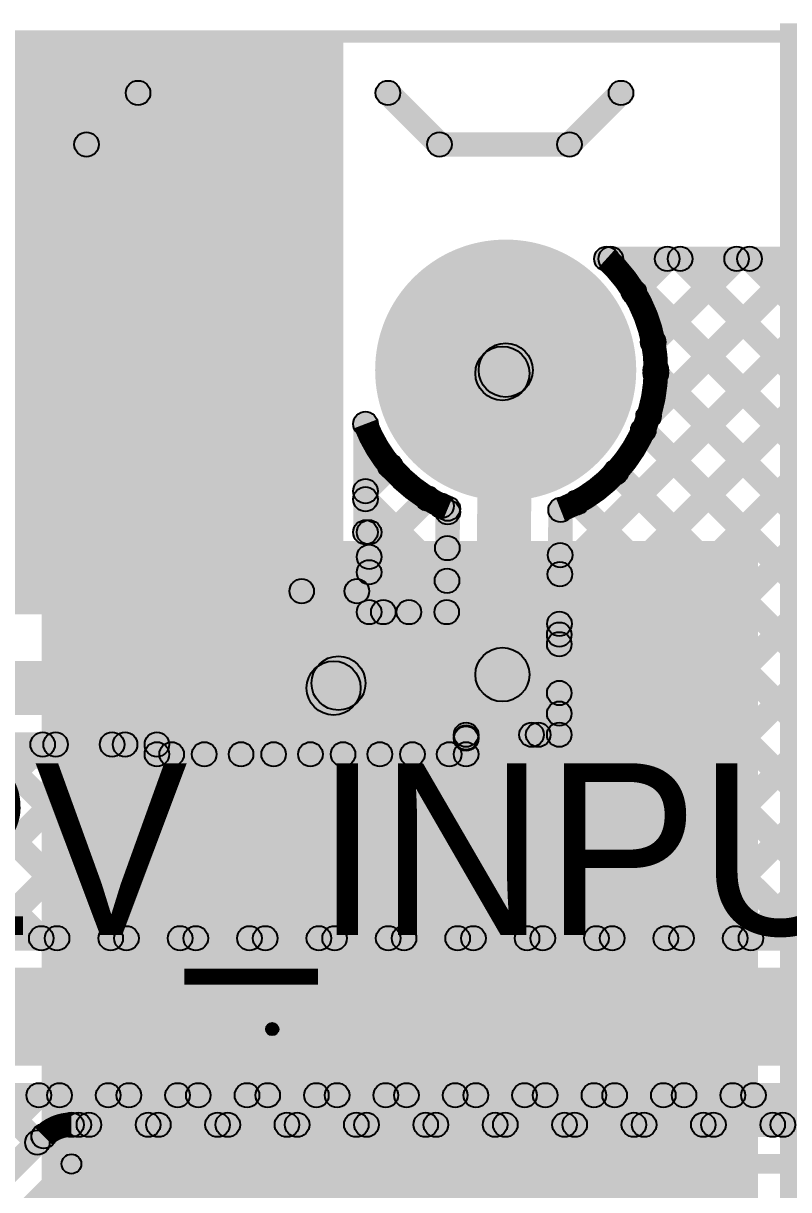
# Model space of a CAD drawing. Header units: millimetres. Extents: x -0.08 to 3.07, y -0.08 to 2.73.
# Drawn here: x 1.7045 to 2.0165, y 2.0845 to 2.56 of the extents above; entities that cross this region are included whole.
import ezdxf

# ---------------------------------------------------------------- set-up
doc = ezdxf.new("R2010")
doc.units = ezdxf.units.MM
doc.header["$MEASUREMENT"] = 0
for name, color, linetype in [('BottomLayer', 5, 'Continuous'), ('BottomPaste', 16, 'Continuous'), ('BottomSolder', 6, 'Continuous'), ('PadHoleLayer', 156, 'Continuous'), ('TopLayer', 1, 'Continuous'), ('TopOverlay', 2, 'Continuous'), ('TopPaste', 8, 'Continuous'), ('TopSolder', 216, 'Continuous')]:
    doc.layers.add(name, color=color, linetype=linetype)

# ---------------------------------------------------------------- blocks, each defined once
blk = doc.blocks.new('UWX1E101MCL1GB_29')
at = {"layer": 'TopLayer'}
for points in [[(-0.03937, 0.06496), (-0.03937, -0.06496), (-0.24803, -0.06496), (-0.24803, 0.06496)], [(0.24803, 0.06496), (0.24803, -0.06496), (0.03937, -0.06496), (0.03937, 0.06496)]]:
    blk.add_hatch(color=1, dxfattribs=at).paths.add_polyline_path(points)
at = {"layer": 'TopOverlay'}
for points in [[(-0.12577, 0.17177), (-0.12223, 0.16823), (-0.16523, 0.12523), (-0.16877, 0.12877)], [(0.168, 0.1725), (0.168, 0.1675), (-0.124, 0.1675), (-0.124, 0.1725)], [(0.1655, 0.17), (0.1705, 0.17), (0.1705, 0.081), (0.1655, 0.081)], [(-0.1695, 0.127), (-0.1645, 0.127), (-0.1645, 0.086), (-0.1695, 0.086)], [(-0.2105, 0.098), (-0.2055, 0.098), (-0.2055, 0.074), (-0.2105, 0.074)], [(-0.196, 0.0885), (-0.196, 0.0835), (-0.22, 0.0835), (-0.22, 0.0885)], [(0.1655, -0.081), (0.1705, -0.081), (0.1705, -0.17), (0.1655, -0.17)], [(-0.1695, -0.086), (-0.1645, -0.086), (-0.1645, -0.127), (-0.1695, -0.127)], [(-0.12223, -0.16823), (-0.12577, -0.17177), (-0.16877, -0.12877), (-0.16523, -0.12523)], [(0.168, -0.1675), (0.168, -0.1725), (-0.124, -0.1725), (-0.124, -0.1675)]]:
    blk.add_hatch(color=2, dxfattribs=at).paths.add_polyline_path(points)
h = blk.add_hatch(color=2, dxfattribs=at)
edge = h.paths.add_edge_path()
edge.add_arc((-0.124, 0.17), 0.0025, 0, 360)
h = blk.add_hatch(color=2, dxfattribs=at)
edge = h.paths.add_edge_path()
edge.add_arc((-0.124, 0.17), 0.0025, 0, 360)
h = blk.add_hatch(color=2, dxfattribs=at)
edge = h.paths.add_edge_path()
edge.add_arc((0.168, 0.17), 0.0025, 0, 360)
h = blk.add_hatch(color=2, dxfattribs=at)
edge = h.paths.add_edge_path()
edge.add_arc((0.168, 0.17), 0.0025, 0, 360)
h = blk.add_hatch(color=2, dxfattribs=at)
edge = h.paths.add_edge_path()
edge.add_arc((-0.167, 0.127), 0.0025, 0, 360)
h = blk.add_hatch(color=2, dxfattribs=at)
edge = h.paths.add_edge_path()
edge.add_arc((-0.167, 0.127), 0.0025, 0, 360)
h = blk.add_hatch(color=2, dxfattribs=at)
edge = h.paths.add_edge_path()
edge.add_arc((-0.208, 0.098), 0.0025, 0, 360)
h = blk.add_hatch(color=2, dxfattribs=at)
edge = h.paths.add_edge_path()
edge.add_arc((-0.22, 0.086), 0.0025, 0, 360)
h = blk.add_hatch(color=2, dxfattribs=at)
edge = h.paths.add_edge_path()
edge.add_arc((-0.196, 0.086), 0.0025, 0, 360)
h = blk.add_hatch(color=2, dxfattribs=at)
edge = h.paths.add_edge_path()
edge.add_arc((-0.167, 0.086), 0.0025, 0, 360)
h = blk.add_hatch(color=2, dxfattribs=at)
edge = h.paths.add_edge_path()
edge.add_arc((0.168, 0.081), 0.0025, 0, 360)
h = blk.add_hatch(color=2, dxfattribs=at)
edge = h.paths.add_edge_path()
edge.add_arc((-0.208, 0.074), 0.0025, 0, 360)
h = blk.add_hatch(color=2, dxfattribs=at)
edge = h.paths.add_edge_path()
edge.add_arc((0.168, -0.081), 0.0025, 0, 360)
h = blk.add_hatch(color=2, dxfattribs=at)
edge = h.paths.add_edge_path()
edge.add_arc((-0.167, -0.086), 0.0025, 0, 360)
h = blk.add_hatch(color=2, dxfattribs=at)
edge = h.paths.add_edge_path()
edge.add_arc((-0.167, -0.127), 0.0025, 0, 360)
h = blk.add_hatch(color=2, dxfattribs=at)
edge = h.paths.add_edge_path()
edge.add_arc((-0.167, -0.127), 0.0025, 0, 360)
h = blk.add_hatch(color=2, dxfattribs=at)
edge = h.paths.add_edge_path()
edge.add_arc((-0.124, -0.17), 0.0025, 0, 360)
h = blk.add_hatch(color=2, dxfattribs=at)
edge = h.paths.add_edge_path()
edge.add_arc((-0.124, -0.17), 0.0025, 0, 360)
h = blk.add_hatch(color=2, dxfattribs=at)
edge = h.paths.add_edge_path()
edge.add_arc((0.168, -0.17), 0.0025, 0, 360)
h = blk.add_hatch(color=2, dxfattribs=at)
edge = h.paths.add_edge_path()
edge.add_arc((0.168, -0.17), 0.0025, 0, 360)
at = {"layer": 'TopPaste'}
for points in [[(-0.03937, 0.06496), (-0.03937, -0.06496), (-0.24803, -0.06496), (-0.24803, 0.06496)], [(0.24803, 0.06496), (0.24803, -0.06496), (0.03937, -0.06496), (0.03937, 0.06496)]]:
    blk.add_hatch(color=8, dxfattribs=at).paths.add_polyline_path(points)
at = {"layer": 'TopSolder'}
for points in [[(-0.03537, 0.06896), (-0.03537, -0.06896), (-0.25203, -0.06896), (-0.25203, 0.06896)], [(0.25203, 0.06896), (0.25203, -0.06896), (0.03537, -0.06896), (0.03537, 0.06896)]]:
    blk.add_hatch(color=216, dxfattribs=at).paths.add_polyline_path(points)
at = {"layer": 'TopOverlay'}
for centre in [(-0.124, 0.17), (-0.124, 0.17), (0.168, 0.17), (0.168, 0.17), (-0.167, 0.127), (-0.167, 0.127), (-0.208, 0.098), (-0.22, 0.086), (-0.196, 0.086), (-0.167, 0.086), (0.168, 0.081), (-0.208, 0.074), (0.168, -0.081), (-0.167, -0.086), (-0.167, -0.127), (-0.167, -0.127), (-0.124, -0.17), (-0.124, -0.17), (0.168, -0.17), (0.168, -0.17)]:
    blk.add_circle(centre, 0.0025, dxfattribs=at)
blk = doc.blocks.new('WJ301V_5_0_3P_46')
at = {"layer": 'BottomLayer'}
h = blk.add_hatch(color=5, dxfattribs=at)
edge = h.paths.add_edge_path()
edge.add_arc((0, 0), 0.04921, 0, 360)
h = blk.add_hatch(color=5, dxfattribs=at)
edge = h.paths.add_edge_path()
edge.add_arc((0.19685, 0), 0.04921, 0, 360)
h = blk.add_hatch(color=5, dxfattribs=at)
edge = h.paths.add_edge_path()
edge.add_arc((0.3937, 0), 0.04921, 0, 360)
at = {"layer": 'BottomSolder'}
h = blk.add_hatch(color=6, dxfattribs=at)
edge = h.paths.add_edge_path()
edge.add_arc((0, 0), 0.05321, 0, 360)
h = blk.add_hatch(color=6, dxfattribs=at)
edge = h.paths.add_edge_path()
edge.add_arc((0.19685, 0), 0.05321, 0, 360)
h = blk.add_hatch(color=6, dxfattribs=at)
edge = h.paths.add_edge_path()
edge.add_arc((0.3937, 0), 0.05321, 0, 360)
at = {"layer": 'PadHoleLayer'}
h = blk.add_hatch(color=156, dxfattribs=at)
edge = h.paths.add_edge_path()
edge.add_arc((0, 0), 0.02559, 0, 360)
h = blk.add_hatch(color=156, dxfattribs=at)
edge = h.paths.add_edge_path()
edge.add_arc((0.19685, 0), 0.02559, 0, 360)
h = blk.add_hatch(color=156, dxfattribs=at)
edge = h.paths.add_edge_path()
edge.add_arc((0.3937, 0), 0.02559, 0, 360)
at = {"layer": 'TopLayer'}
h = blk.add_hatch(color=1, dxfattribs=at)
edge = h.paths.add_edge_path()
edge.add_arc((0, 0), 0.04921, 0, 360)
h = blk.add_hatch(color=1, dxfattribs=at)
edge = h.paths.add_edge_path()
edge.add_arc((0.19685, 0), 0.04921, 0, 360)
h = blk.add_hatch(color=1, dxfattribs=at)
edge = h.paths.add_edge_path()
edge.add_arc((0.3937, 0), 0.04921, 0, 360)
at = {"layer": 'TopOverlay'}
h = blk.add_hatch(color=2, dxfattribs=at)
edge = h.paths.add_edge_path()
edge.add_arc((-0.122, 0.16), 0.0025, 0, 360)
h = blk.add_hatch(color=2, dxfattribs=at)
edge = h.paths.add_edge_path()
edge.add_arc((-0.122, 0.16), 0.0025, 0, 360)
for points in [[(0.49213, 0.1625), (0.49213, 0.1575), (-0.122, 0.1575), (-0.122, 0.1625)], [(-0.1245, 0.16), (-0.1195, 0.16), (-0.1195, -0.136), (-0.1245, -0.136)], [(0.48963, 0.16), (0.49463, 0.16), (0.49463, -0.136), (0.48963, -0.136)], [(-0.02954, -0.08846), (-0.02246, -0.09554), (-0.04346, -0.11654), (-0.05054, -0.10946)], [(0.027, -0.087), (0.027, -0.097), (-0.026, -0.097), (-0.026, -0.087)], [(0.05154, -0.10946), (0.04446, -0.11654), (0.02346, -0.09554), (0.03054, -0.08846)], [(0.16731, -0.08846), (0.17439, -0.09554), (0.15339, -0.11654), (0.14631, -0.10946)], [(0.22385, -0.087), (0.22385, -0.097), (0.17085, -0.097), (0.17085, -0.087)], [(0.24839, -0.10946), (0.24131, -0.11654), (0.22031, -0.09554), (0.22739, -0.08846)], [(0.36417, -0.08846), (0.37124, -0.09554), (0.35024, -0.11654), (0.34317, -0.10946)], [(0.4207, -0.087), (0.4207, -0.097), (0.3677, -0.097), (0.3677, -0.087)], [(0.44524, -0.10946), (0.43817, -0.11654), (0.41717, -0.09554), (0.42424, -0.08846)], [(0.49213, -0.1335), (0.49213, -0.1385), (-0.122, -0.1385), (-0.122, -0.1335)]]:
    blk.add_hatch(color=2, dxfattribs=at).paths.add_polyline_path(points)
h = blk.add_hatch(color=2, dxfattribs=at)
edge = h.paths.add_edge_path()
edge.add_arc((0.49213, 0.16), 0.0025, 0, 360)
h = blk.add_hatch(color=2, dxfattribs=at)
edge = h.paths.add_edge_path()
edge.add_arc((0.49213, 0.16), 0.0025, 0, 360)
h = blk.add_hatch(color=2, dxfattribs=at)
edge = h.paths.add_edge_path()
edge.add_arc((-0.026, -0.092), 0.005, 0, 360)
h = blk.add_hatch(color=2, dxfattribs=at)
edge = h.paths.add_edge_path()
edge.add_arc((-0.026, -0.092), 0.005, 0, 360)
h = blk.add_hatch(color=2, dxfattribs=at)
edge = h.paths.add_edge_path()
edge.add_arc((0.027, -0.092), 0.005, 0, 360)
h = blk.add_hatch(color=2, dxfattribs=at)
edge = h.paths.add_edge_path()
edge.add_arc((0.027, -0.092), 0.005, 0, 360)
h = blk.add_hatch(color=2, dxfattribs=at)
edge = h.paths.add_edge_path()
edge.add_arc((0.17085, -0.092), 0.005, 0, 360)
h = blk.add_hatch(color=2, dxfattribs=at)
edge = h.paths.add_edge_path()
edge.add_arc((0.17085, -0.092), 0.005, 0, 360)
h = blk.add_hatch(color=2, dxfattribs=at)
edge = h.paths.add_edge_path()
edge.add_arc((0.22385, -0.092), 0.005, 0, 360)
h = blk.add_hatch(color=2, dxfattribs=at)
edge = h.paths.add_edge_path()
edge.add_arc((0.22385, -0.092), 0.005, 0, 360)
h = blk.add_hatch(color=2, dxfattribs=at)
edge = h.paths.add_edge_path()
edge.add_arc((0.3677, -0.092), 0.005, 0, 360)
h = blk.add_hatch(color=2, dxfattribs=at)
edge = h.paths.add_edge_path()
edge.add_arc((0.3677, -0.092), 0.005, 0, 360)
h = blk.add_hatch(color=2, dxfattribs=at)
edge = h.paths.add_edge_path()
edge.add_arc((0.4207, -0.092), 0.005, 0, 360)
h = blk.add_hatch(color=2, dxfattribs=at)
edge = h.paths.add_edge_path()
edge.add_arc((0.4207, -0.092), 0.005, 0, 360)
h = blk.add_hatch(color=2, dxfattribs=at)
edge = h.paths.add_edge_path()
edge.add_arc((-0.047, -0.113), 0.005, 0, 360)
h = blk.add_hatch(color=2, dxfattribs=at)
edge = h.paths.add_edge_path()
edge.add_arc((0.048, -0.113), 0.005, 0, 360)
h = blk.add_hatch(color=2, dxfattribs=at)
edge = h.paths.add_edge_path()
edge.add_arc((0.14985, -0.113), 0.005, 0, 360)
h = blk.add_hatch(color=2, dxfattribs=at)
edge = h.paths.add_edge_path()
edge.add_arc((0.24485, -0.113), 0.005, 0, 360)
h = blk.add_hatch(color=2, dxfattribs=at)
edge = h.paths.add_edge_path()
edge.add_arc((0.3467, -0.113), 0.005, 0, 360)
h = blk.add_hatch(color=2, dxfattribs=at)
edge = h.paths.add_edge_path()
edge.add_arc((0.4417, -0.113), 0.005, 0, 360)
h = blk.add_hatch(color=2, dxfattribs=at)
edge = h.paths.add_edge_path()
edge.add_arc((-0.122, -0.136), 0.0025, 0, 360)
h = blk.add_hatch(color=2, dxfattribs=at)
edge = h.paths.add_edge_path()
edge.add_arc((-0.122, -0.136), 0.0025, 0, 360)
h = blk.add_hatch(color=2, dxfattribs=at)
edge = h.paths.add_edge_path()
edge.add_arc((0.49213, -0.136), 0.0025, 0, 360)
h = blk.add_hatch(color=2, dxfattribs=at)
edge = h.paths.add_edge_path()
edge.add_arc((0.49213, -0.136), 0.0025, 0, 360)
at = {"layer": 'TopSolder'}
h = blk.add_hatch(color=216, dxfattribs=at)
edge = h.paths.add_edge_path()
edge.add_arc((0, 0), 0.05321, 0, 360)
h = blk.add_hatch(color=216, dxfattribs=at)
edge = h.paths.add_edge_path()
edge.add_arc((0.19685, 0), 0.05321, 0, 360)
h = blk.add_hatch(color=216, dxfattribs=at)
edge = h.paths.add_edge_path()
edge.add_arc((0.3937, 0), 0.05321, 0, 360)
at = {"layer": 'TopOverlay'}
for centre, radius in [((-0.122, 0.16), 0.0025), ((-0.122, 0.16), 0.0025), ((0.49213, 0.16), 0.0025), ((0.49213, 0.16), 0.0025), ((-0.026, -0.092), 0.005), ((-0.026, -0.092), 0.005), ((0.027, -0.092), 0.005), ((0.027, -0.092), 0.005), ((0.17085, -0.092), 0.005), ((0.17085, -0.092), 0.005), ((0.22385, -0.092), 0.005), ((0.22385, -0.092), 0.005), ((0.3677, -0.092), 0.005), ((0.3677, -0.092), 0.005), ((0.4207, -0.092), 0.005), ((0.4207, -0.092), 0.005), ((-0.047, -0.113), 0.005), ((0.048, -0.113), 0.005), ((0.14985, -0.113), 0.005), ((0.24485, -0.113), 0.005), ((0.3467, -0.113), 0.005), ((0.4417, -0.113), 0.005), ((-0.122, -0.136), 0.0025), ((-0.122, -0.136), 0.0025), ((0.49213, -0.136), 0.0025), ((0.49213, -0.136), 0.0025)]:
    blk.add_circle(centre, radius, dxfattribs=at)
blk = doc.blocks.new('R__0402_B_91')
at = {"layer": 'BottomLayer'}
for points in [[(-0.0095, 0.0125), (-0.0095, -0.0125), (-0.0275, -0.0125), (-0.0275, 0.0125)], [(0.0275, 0.0125), (0.0275, -0.0125), (0.0095, -0.0125), (0.0095, 0.0125)]]:
    blk.add_hatch(color=5, dxfattribs=at).paths.add_polyline_path(points)
at = {"layer": 'BottomPaste'}
for points in [[(-0.0095, 0.0125), (-0.0095, -0.0125), (-0.0275, -0.0125), (-0.0275, 0.0125)], [(0.0275, 0.0125), (0.0275, -0.0125), (0.0095, -0.0125), (0.0095, 0.0125)]]:
    blk.add_hatch(color=16, dxfattribs=at).paths.add_polyline_path(points)
at = {"layer": 'BottomSolder'}
for points in [[(-0.0055, 0.0165), (-0.0055, -0.0165), (-0.0315, -0.0165), (-0.0315, 0.0165)], [(0.0315, 0.0165), (0.0315, -0.0165), (0.0055, -0.0165), (0.0055, 0.0165)]]:
    blk.add_hatch(color=6, dxfattribs=at).paths.add_polyline_path(points)
blk = doc.blocks.new('R__0402_B_92')
at = {"layer": 'BottomLayer'}
for points in [[(-0.0095, 0.0125), (-0.0095, -0.0125), (-0.0275, -0.0125), (-0.0275, 0.0125)], [(0.0275, 0.0125), (0.0275, -0.0125), (0.0095, -0.0125), (0.0095, 0.0125)]]:
    blk.add_hatch(color=5, dxfattribs=at).paths.add_polyline_path(points)
at = {"layer": 'BottomPaste'}
for points in [[(-0.0095, 0.0125), (-0.0095, -0.0125), (-0.0275, -0.0125), (-0.0275, 0.0125)], [(0.0275, 0.0125), (0.0275, -0.0125), (0.0095, -0.0125), (0.0095, 0.0125)]]:
    blk.add_hatch(color=16, dxfattribs=at).paths.add_polyline_path(points)
at = {"layer": 'BottomSolder'}
for points in [[(-0.0055, 0.0165), (-0.0055, -0.0165), (-0.0315, -0.0165), (-0.0315, 0.0165)], [(0.0315, 0.0165), (0.0315, -0.0165), (0.0055, -0.0165), (0.0055, 0.0165)]]:
    blk.add_hatch(color=6, dxfattribs=at).paths.add_polyline_path(points)

msp = doc.modelspace()

# ---------------------------------------------------------------- hatches: boundary and pattern name
at = {"layer": 'BottomLayer'}
for points in [[(1.417, 2.319), (1.832, 2.319), (1.832, 2.553), (1.417, 2.553)], [(1.94223, 2.459), (1.94223, 2.469), (2.05692, 2.469), (2.05692, 2.459)], [(1.9268, 2.33187), (1.91973, 2.33895), (2.04832, 2.46754), (2.05539, 2.46046)], [(1.94044, 2.46046), (1.94751, 2.46754), (2.06954, 2.34551), (2.06246, 2.33844)], [(1.95698, 2.44691), (1.94991, 2.45398), (1.96346, 2.46754), (1.97054, 2.46046)], [(1.96295, 2.39631), (1.95588, 2.40338), (2.02003, 2.46754), (2.0271, 2.46046)], [(1.96483, 2.42647), (1.95776, 2.43354), (1.99175, 2.46754), (1.99882, 2.46046)], [(1.96873, 2.46046), (1.9758, 2.46754), (2.04526, 2.39807), (2.03819, 2.391)], [(1.99701, 2.46046), (2.00408, 2.46754), (2.04092, 2.4307), (2.03385, 2.42363)], [(1.9076, 2.40952), (1.89205, 2.42507), (1.89337, 2.4264), (1.90893, 2.41084)], [(1.92654, 2.30333), (1.91946, 2.3104), (2.03329, 2.42422), (2.04036, 2.41715)], [(1.95881, 2.41381), (1.96588, 2.42088), (2.06954, 2.31723), (2.06246, 2.31016)], [(1.91082, 2.29438), (1.88883, 2.29462), (1.89015, 2.41874), (1.91215, 2.4185)], [(1.849, 2.3525), (1.839, 2.3525), (1.839, 2.39669), (1.849, 2.39669)], [(1.92654, 2.27504), (1.91946, 2.28211), (2.03739, 2.40004), (2.04446, 2.39297)], [(1.95372, 2.39062), (1.96079, 2.39769), (2.06954, 2.28895), (2.06246, 2.28187)], [(1.84754, 2.36575), (1.84046, 2.37282), (1.8506, 2.38296), (1.85767, 2.37588)], [(1.86324, 2.18346), (1.85617, 2.19054), (2.04797, 2.38234), (2.05504, 2.37527)], [(1.94254, 2.37351), (1.94961, 2.38058), (2.06954, 2.26066), (2.06246, 2.25359)], [(1.84046, 2.36245), (1.84754, 2.36952), (1.88077, 2.33629), (1.8737, 2.32922)], [(1.84904, 2.33896), (1.84196, 2.34604), (1.86579, 2.36986), (1.87286, 2.36279)], [(1.89153, 2.18346), (1.88445, 2.19054), (2.06246, 2.36855), (2.06954, 2.36147)], [(1.9266, 2.36117), (1.93367, 2.36824), (2.06954, 2.23238), (2.06246, 2.22531)], [(1.87146, 2.35974), (1.87853, 2.36681), (1.88107, 2.36428), (1.874, 2.35721)], [(1.8821, 2.31995), (1.8721, 2.32005), (1.87255, 2.3622), (1.88255, 2.36209)], [(1.928, 2.31074), (1.918, 2.31084), (1.91854, 2.3617), (1.92854, 2.3616)], [(1.8505, 2.32), (1.8405, 2.32), (1.8405, 2.3525), (1.8505, 2.3525)], [(1.85482, 2.31646), (1.84775, 2.32354), (1.87384, 2.34963), (1.88091, 2.34255)], [(1.91981, 2.33968), (1.92688, 2.34675), (2.06954, 2.20409), (2.06246, 2.19702)], [(1.84196, 2.33267), (1.84904, 2.33974), (1.86524, 2.32354), (1.85817, 2.31646)], [(1.91981, 2.18346), (1.91274, 2.19054), (2.06246, 2.34026), (2.06954, 2.33319)], [(1.818, 2.3235), (1.818, 2.3335), (1.8405, 2.3335), (1.8405, 2.3235)], [(1.8455, 2.315), (1.8455, 2.325), (1.8771, 2.325), (1.8771, 2.315)], [(1.91951, 2.31169), (1.92658, 2.31876), (2.05481, 2.19054), (2.04774, 2.18346)], [(1.94809, 2.18346), (1.94102, 2.19054), (2.06246, 2.31198), (2.06954, 2.30491)], [(1.58833, 2.30346), (1.5954, 2.31054), (1.7154, 2.19054), (1.70833, 2.18346)], [(1.61661, 2.30346), (1.62368, 2.31054), (1.74368, 2.19054), (1.73661, 2.18346)], [(1.771, 2.274), (1.873, 2.274), (1.873, 2.308), (1.771, 2.308)], [(1.928, 2.27), (1.918, 2.27), (1.918, 2.31079), (1.928, 2.31079)], [(1.692, 2.278), (1.692, 2.3), (1.831, 2.3), (1.831, 2.278)], [(1.83878, 2.28122), (1.82322, 2.29678), (1.82522, 2.29878), (1.84078, 2.28322)], [(1.889, 2.282), (1.911, 2.282), (1.911, 2.3), (1.889, 2.3)], [(1.91946, 2.28345), (1.92654, 2.29052), (2.02652, 2.19054), (2.01945, 2.18346)], [(1.97638, 2.18346), (1.96931, 2.19054), (2.06246, 2.28369), (2.06954, 2.27662)], [(1.83496, 2.18346), (1.82789, 2.19054), (1.91089, 2.27354), (1.91796, 2.26646)], [(1.885, 2.265), (1.885, 2.275), (1.923, 2.275), (1.923, 2.265)], [(1.90817, 2.26646), (1.91524, 2.27354), (1.99824, 2.19054), (1.99117, 2.18346)], [(1.63658, 2.18308), (1.62951, 2.19015), (1.7089, 2.26954), (1.71597, 2.26246)], [(1.66525, 2.18346), (1.65818, 2.19054), (1.73718, 2.26954), (1.74425, 2.26246)], [(1.68663, 2.26172), (1.69371, 2.26879), (1.77197, 2.19054), (1.76489, 2.18346)], [(1.69816, 2.261), (1.69816, 2.271), (1.759, 2.271), (1.759, 2.261)], [(1.71418, 2.26246), (1.72125, 2.26954), (1.80025, 2.19054), (1.79318, 2.18346)], [(1.74246, 2.26246), (1.74953, 2.26954), (1.82853, 2.19054), (1.82146, 2.18346)], [(1.88167, 2.25846), (1.8746, 2.26554), (1.88146, 2.2724), (1.88854, 2.26533)], [(1.89, 2.262), (1.88, 2.262), (1.88, 2.27), (1.89, 2.27)], [(1.88146, 2.26488), (1.88854, 2.27196), (1.96996, 2.19054), (1.96288, 2.18346)], [(1.69354, 2.18346), (1.68646, 2.19054), (1.76146, 2.26554), (1.76854, 2.25846)], [(1.72182, 2.18346), (1.71475, 2.19054), (1.78975, 2.26554), (1.79682, 2.25846)], [(1.7501, 2.18346), (1.74303, 2.19054), (1.81803, 2.26554), (1.8251, 2.25846)], [(1.764, 2.262), (1.754, 2.262), (1.754, 2.266), (1.764, 2.266)], [(1.759, 2.257), (1.759, 2.267), (1.885, 2.267), (1.885, 2.257)], [(1.77839, 2.18346), (1.77132, 2.19054), (1.84632, 2.26554), (1.85339, 2.25846)], [(1.77475, 2.25846), (1.78182, 2.26554), (1.85682, 2.19054), (1.84975, 2.18346)], [(1.80667, 2.18346), (1.7996, 2.19054), (1.8746, 2.26554), (1.88167, 2.25846)], [(1.80303, 2.25846), (1.8101, 2.26554), (1.8851, 2.19054), (1.87803, 2.18346)], [(1.83132, 2.25846), (1.83839, 2.26554), (1.91339, 2.19054), (1.90632, 2.18346)], [(1.8596, 2.25846), (1.86667, 2.26554), (1.94167, 2.19054), (1.9346, 2.18346)], [(2.00466, 2.18346), (1.99759, 2.19054), (2.06246, 2.25541), (2.06954, 2.24834)], [(2.00466, 2.18346), (1.99759, 2.19054), (2.06246, 2.25541), (2.06954, 2.24834)], [(1.638, 2.182), (1.638, 2.192), (2.06131, 2.192), (2.06131, 2.182)], [(1.638, 2.135), (1.638, 2.175), (2.07457, 2.175), (2.07457, 2.135)], [(1.63954, 2.04461), (1.63246, 2.05168), (1.70732, 2.12654), (1.71439, 2.11946)], [(1.65125, 2.118), (1.65125, 2.128), (2.07457, 2.128), (2.07457, 2.118)], [(1.68747, 2.11946), (1.69454, 2.12654), (1.71381, 2.10727), (1.70673, 2.1002)], [(1.71576, 2.11946), (1.72283, 2.12654), (1.73483, 2.11454), (1.72776, 2.10746)], [(1.73067, 2.10746), (1.7236, 2.11454), (1.7356, 2.12654), (1.74267, 2.11946)], [(1.74404, 2.11946), (1.75111, 2.12654), (1.76311, 2.11454), (1.75604, 2.10746)], [(1.75896, 2.10746), (1.75189, 2.11454), (1.76389, 2.12654), (1.77096, 2.11946)], [(1.77233, 2.11946), (1.7794, 2.12654), (1.7914, 2.11454), (1.78433, 2.10746)], [(1.78724, 2.10746), (1.78017, 2.11454), (1.79217, 2.12654), (1.79924, 2.11946)], [(1.80061, 2.11946), (1.80768, 2.12654), (1.81968, 2.11454), (1.81261, 2.10746)], [(1.81553, 2.10746), (1.80845, 2.11454), (1.82045, 2.12654), (1.82753, 2.11946)], [(1.82889, 2.11946), (1.83597, 2.12654), (1.84797, 2.11454), (1.84089, 2.10746)], [(1.84381, 2.10746), (1.83674, 2.11454), (1.84874, 2.12654), (1.85581, 2.11946)], [(1.85718, 2.11946), (1.86425, 2.12654), (1.87625, 2.11454), (1.86918, 2.10746)], [(1.87209, 2.10746), (1.86502, 2.11454), (1.87702, 2.12654), (1.88409, 2.11946)], [(1.88546, 2.11946), (1.89253, 2.12654), (1.90453, 2.11454), (1.89746, 2.10746)], [(1.90038, 2.10746), (1.89331, 2.11454), (1.90531, 2.12654), (1.91238, 2.11946)], [(1.91375, 2.11946), (1.92082, 2.12654), (1.93282, 2.11454), (1.92575, 2.10746)], [(1.92866, 2.10746), (1.92159, 2.11454), (1.93359, 2.12654), (1.94066, 2.11946)], [(1.92866, 2.10746), (1.92159, 2.11454), (1.93359, 2.12654), (1.94066, 2.11946)], [(1.94203, 2.11946), (1.9491, 2.12654), (1.9611, 2.11454), (1.95403, 2.10746)], [(1.95695, 2.10746), (1.94988, 2.11454), (1.96188, 2.12654), (1.96895, 2.11946)], [(1.97032, 2.11946), (1.97739, 2.12654), (1.98939, 2.11454), (1.98232, 2.10746)], [(1.98523, 2.10746), (1.97816, 2.11454), (1.99016, 2.12654), (1.99723, 2.11946)], [(1.9986, 2.11946), (2.00567, 2.12654), (2.01767, 2.11454), (2.0106, 2.10746)], [(2.01352, 2.10746), (2.00644, 2.11454), (2.01844, 2.12654), (2.02552, 2.11946)], [(1.72416, 2.106), (1.72416, 2.116), (2.58521, 2.116), (2.58521, 2.106)], [(1.62984, 2.01624), (1.62277, 2.02331), (1.7093, 2.10984), (1.71637, 2.10276)], [(1.61699, 1.98217), (1.61133, 1.98783), (1.72133, 2.09783), (1.72699, 2.09217)], [(1.72416, 2.091), (1.72416, 2.099), (2.58521, 2.099), (2.58521, 2.091)]]:
    msp.add_hatch(color=5, dxfattribs=at).paths.add_polyline_path(points)
h = msp.add_hatch(color=5, dxfattribs=at)
edge = h.paths.add_edge_path()
edge.add_arc((1.94223, 2.464), 0.005, 0, 360)
h = msp.add_hatch(color=5, dxfattribs=at)
edge = h.paths.add_edge_path()
edge.add_arc((1.94223, 2.464), 0.005, 0, 360)
h = msp.add_hatch(color=5, dxfattribs=at)
edge = h.paths.add_edge_path()
edge.add_arc((1.94398, 2.464), 0.005, 0, 360)
h = msp.add_hatch(color=5, dxfattribs=at)
edge = h.paths.add_edge_path()
edge.add_arc((1.967, 2.464), 0.005, 0, 360)
h = msp.add_hatch(color=5, dxfattribs=at)
edge = h.paths.add_edge_path()
edge.add_arc((1.97226, 2.464), 0.005, 0, 360)
h = msp.add_hatch(color=5, dxfattribs=at)
edge = h.paths.add_edge_path()
edge.add_arc((1.99528, 2.464), 0.005, 0, 360)
h = msp.add_hatch(color=5, dxfattribs=at)
edge = h.paths.add_edge_path()
edge.add_arc((2.00055, 2.464), 0.005, 0, 360)
h = msp.add_hatch(color=5, dxfattribs=at)
edge = h.paths.add_edge_path()
edge.add_arc((1.95344, 2.45044), 0.005, 0, 360)
h = msp.add_hatch(color=5, dxfattribs=at)
edge = h.paths.add_edge_path()
edge.add_arc((1.96129, 2.43001), 0.005, 0, 360)
h = msp.add_hatch(color=5, dxfattribs=at)
edge = h.paths.add_edge_path()
edge.add_arc((1.89982, 2.4173), 0.011, 0, 360)
h = msp.add_hatch(color=5, dxfattribs=at)
edge = h.paths.add_edge_path()
edge.add_arc((1.90115, 2.41862), 0.011, 0, 360)
h = msp.add_hatch(color=5, dxfattribs=at)
edge = h.paths.add_edge_path()
edge.add_arc((1.90115, 2.41862), 0.011, 0, 360)
h = msp.add_hatch(color=5, dxfattribs=at)
edge = h.paths.add_edge_path()
edge.add_arc((1.96235, 2.41735), 0.005, 0, 360)
h = msp.add_hatch(color=5, dxfattribs=at)
edge = h.paths.add_edge_path()
edge.add_arc((1.96236, 2.41862), 0.005, 0, 360)
h = msp.add_hatch(color=5, dxfattribs=at)
edge = h.paths.add_edge_path()
edge.add_arc((1.96236, 2.41862), 0.005, 0, 360)
h = msp.add_hatch(color=5, dxfattribs=at)
edge = h.paths.add_edge_path()
edge.add_arc((1.844, 2.39669), 0.005, 0, 360)
h = msp.add_hatch(color=5, dxfattribs=at)
edge = h.paths.add_edge_path()
edge.add_arc((1.844, 2.39669), 0.005, 0, 360)
h = msp.add_hatch(color=5, dxfattribs=at)
edge = h.paths.add_edge_path()
edge.add_arc((1.95941, 2.39984), 0.005, 0, 360)
h = msp.add_hatch(color=5, dxfattribs=at)
edge = h.paths.add_edge_path()
edge.add_arc((1.95726, 2.39415), 0.005, 0, 360)
h = msp.add_hatch(color=5, dxfattribs=at)
edge = h.paths.add_edge_path()
edge.add_arc((1.85414, 2.37942), 0.005, 0, 360)
h = msp.add_hatch(color=5, dxfattribs=at)
edge = h.paths.add_edge_path()
edge.add_arc((1.94608, 2.37705), 0.005, 0, 360)
h = msp.add_hatch(color=5, dxfattribs=at)
edge = h.paths.add_edge_path()
edge.add_arc((1.844, 2.36928), 0.005, 0, 360)
h = msp.add_hatch(color=5, dxfattribs=at)
edge = h.paths.add_edge_path()
edge.add_arc((1.844, 2.36599), 0.005, 0, 360)
h = msp.add_hatch(color=5, dxfattribs=at)
edge = h.paths.add_edge_path()
edge.add_arc((1.86933, 2.36633), 0.005, 0, 360)
h = msp.add_hatch(color=5, dxfattribs=at)
edge = h.paths.add_edge_path()
edge.add_arc((1.875, 2.36328), 0.005, 0, 360)
h = msp.add_hatch(color=5, dxfattribs=at)
edge = h.paths.add_edge_path()
edge.add_arc((1.93014, 2.36471), 0.005, 0, 360)
h = msp.add_hatch(color=5, dxfattribs=at)
edge = h.paths.add_edge_path()
edge.add_arc((1.87753, 2.36074), 0.005, 0, 360)
h = msp.add_hatch(color=5, dxfattribs=at)
edge = h.paths.add_edge_path()
edge.add_arc((1.87755, 2.36214), 0.005, 0, 360)
h = msp.add_hatch(color=5, dxfattribs=at)
edge = h.paths.add_edge_path()
edge.add_arc((1.87755, 2.36214), 0.005, 0, 360)
h = msp.add_hatch(color=5, dxfattribs=at)
edge = h.paths.add_edge_path()
edge.add_arc((1.92354, 2.36165), 0.005, 0, 360)
h = msp.add_hatch(color=5, dxfattribs=at)
edge = h.paths.add_edge_path()
edge.add_arc((1.92354, 2.36165), 0.005, 0, 360)
h = msp.add_hatch(color=5, dxfattribs=at)
edge = h.paths.add_edge_path()
edge.add_arc((1.844, 2.3525), 0.005, 0, 360)
h = msp.add_hatch(color=5, dxfattribs=at)
edge = h.paths.add_edge_path()
edge.add_arc((1.8455, 2.3525), 0.005, 0, 360)
h = msp.add_hatch(color=5, dxfattribs=at)
edge = h.paths.add_edge_path()
edge.add_arc((1.87737, 2.34609), 0.005, 0, 360)
h = msp.add_hatch(color=5, dxfattribs=at)
edge = h.paths.add_edge_path()
edge.add_arc((1.8455, 2.3425), 0.005, 0, 360)
h = msp.add_hatch(color=5, dxfattribs=at)
edge = h.paths.add_edge_path()
edge.add_arc((1.92335, 2.34321), 0.005, 0, 360)
h = msp.add_hatch(color=5, dxfattribs=at)
edge = h.paths.add_edge_path()
edge.add_arc((1.8455, 2.3362), 0.005, 0, 360)
h = msp.add_hatch(color=5, dxfattribs=at)
edge = h.paths.add_edge_path()
edge.add_arc((1.92326, 2.33541), 0.005, 0, 360)
h = msp.add_hatch(color=5, dxfattribs=at)
edge = h.paths.add_edge_path()
edge.add_arc((1.87723, 2.33276), 0.005, 0, 360)
h = msp.add_hatch(color=5, dxfattribs=at)
edge = h.paths.add_edge_path()
edge.add_arc((1.818, 2.3285), 0.005, 0, 360)
h = msp.add_hatch(color=5, dxfattribs=at)
edge = h.paths.add_edge_path()
edge.add_arc((1.8405, 2.3285), 0.005, 0, 360)
h = msp.add_hatch(color=5, dxfattribs=at)
edge = h.paths.add_edge_path()
edge.add_arc((1.8455, 2.32), 0.005, 0, 360)
h = msp.add_hatch(color=5, dxfattribs=at)
edge = h.paths.add_edge_path()
edge.add_arc((1.8455, 2.32), 0.005, 0, 360)
h = msp.add_hatch(color=5, dxfattribs=at)
edge = h.paths.add_edge_path()
edge.add_arc((1.85128, 2.32), 0.005, 0, 360)
h = msp.add_hatch(color=5, dxfattribs=at)
edge = h.paths.add_edge_path()
edge.add_arc((1.8617, 2.32), 0.005, 0, 360)
h = msp.add_hatch(color=5, dxfattribs=at)
edge = h.paths.add_edge_path()
edge.add_arc((1.8771, 2.32), 0.005, 0, 360)
h = msp.add_hatch(color=5, dxfattribs=at)
edge = h.paths.add_edge_path()
edge.add_arc((1.8771, 2.32), 0.005, 0, 360)
h = msp.add_hatch(color=5, dxfattribs=at)
edge = h.paths.add_edge_path()
edge.add_arc((1.923, 2.31079), 0.005, 0, 360)
h = msp.add_hatch(color=5, dxfattribs=at)
edge = h.paths.add_edge_path()
edge.add_arc((1.923, 2.31079), 0.005, 0, 360)
h = msp.add_hatch(color=5, dxfattribs=at)
edge = h.paths.add_edge_path()
edge.add_arc((1.92305, 2.31523), 0.005, 0, 360)
h = msp.add_hatch(color=5, dxfattribs=at)
edge = h.paths.add_edge_path()
edge.add_arc((1.923, 2.30686), 0.005, 0, 360)
h = msp.add_hatch(color=5, dxfattribs=at)
edge = h.paths.add_edge_path()
edge.add_arc((1.833, 2.291), 0.011, 0, 360)
h = msp.add_hatch(color=5, dxfattribs=at)
edge = h.paths.add_edge_path()
edge.add_arc((1.89982, 2.2945), 0.011, 0, 360)
h = msp.add_hatch(color=5, dxfattribs=at)
edge = h.paths.add_edge_path()
edge.add_arc((1.831, 2.289), 0.011, 0, 360)
h = msp.add_hatch(color=5, dxfattribs=at)
edge = h.paths.add_edge_path()
edge.add_arc((1.831, 2.289), 0.011, 0, 360)
h = msp.add_hatch(color=5, dxfattribs=at)
edge = h.paths.add_edge_path()
edge.add_arc((1.923, 2.28699), 0.005, 0, 360)
h = msp.add_hatch(color=5, dxfattribs=at)
edge = h.paths.add_edge_path()
edge.add_arc((1.923, 2.27858), 0.005, 0, 360)
h = msp.add_hatch(color=5, dxfattribs=at)
edge = h.paths.add_edge_path()
edge.add_arc((1.885, 2.27), 0.005, 0, 360)
h = msp.add_hatch(color=5, dxfattribs=at)
edge = h.paths.add_edge_path()
edge.add_arc((1.885, 2.27), 0.005, 0, 360)
h = msp.add_hatch(color=5, dxfattribs=at)
edge = h.paths.add_edge_path()
edge.add_arc((1.885, 2.26886), 0.005, 0, 360)
h = msp.add_hatch(color=5, dxfattribs=at)
edge = h.paths.add_edge_path()
edge.add_arc((1.885, 2.26842), 0.005, 0, 360)
h = msp.add_hatch(color=5, dxfattribs=at)
edge = h.paths.add_edge_path()
edge.add_arc((1.9117, 2.27), 0.005, 0, 360)
h = msp.add_hatch(color=5, dxfattribs=at)
edge = h.paths.add_edge_path()
edge.add_arc((1.91442, 2.27), 0.005, 0, 360)
h = msp.add_hatch(color=5, dxfattribs=at)
edge = h.paths.add_edge_path()
edge.add_arc((1.923, 2.27), 0.005, 0, 360)
h = msp.add_hatch(color=5, dxfattribs=at)
edge = h.paths.add_edge_path()
edge.add_arc((1.923, 2.27), 0.005, 0, 360)
h = msp.add_hatch(color=5, dxfattribs=at)
edge = h.paths.add_edge_path()
edge.add_arc((1.71243, 2.266), 0.005, 0, 360)
h = msp.add_hatch(color=5, dxfattribs=at)
edge = h.paths.add_edge_path()
edge.add_arc((1.71771, 2.266), 0.005, 0, 360)
h = msp.add_hatch(color=5, dxfattribs=at)
edge = h.paths.add_edge_path()
edge.add_arc((1.74072, 2.266), 0.005, 0, 360)
h = msp.add_hatch(color=5, dxfattribs=at)
edge = h.paths.add_edge_path()
edge.add_arc((1.746, 2.266), 0.005, 0, 360)
h = msp.add_hatch(color=5, dxfattribs=at)
edge = h.paths.add_edge_path()
edge.add_arc((1.759, 2.266), 0.005, 0, 360)
h = msp.add_hatch(color=5, dxfattribs=at)
edge = h.paths.add_edge_path()
edge.add_arc((1.759, 2.266), 0.005, 0, 360)
h = msp.add_hatch(color=5, dxfattribs=at)
edge = h.paths.add_edge_path()
edge.add_arc((1.759, 2.262), 0.005, 0, 360)
h = msp.add_hatch(color=5, dxfattribs=at)
edge = h.paths.add_edge_path()
edge.add_arc((1.759, 2.262), 0.005, 0, 360)
h = msp.add_hatch(color=5, dxfattribs=at)
edge = h.paths.add_edge_path()
edge.add_arc((1.765, 2.262), 0.005, 0, 360)
h = msp.add_hatch(color=5, dxfattribs=at)
edge = h.paths.add_edge_path()
edge.add_arc((1.77828, 2.262), 0.005, 0, 360)
h = msp.add_hatch(color=5, dxfattribs=at)
edge = h.paths.add_edge_path()
edge.add_arc((1.79328, 2.262), 0.005, 0, 360)
h = msp.add_hatch(color=5, dxfattribs=at)
edge = h.paths.add_edge_path()
edge.add_arc((1.80657, 2.262), 0.005, 0, 360)
h = msp.add_hatch(color=5, dxfattribs=at)
edge = h.paths.add_edge_path()
edge.add_arc((1.82157, 2.262), 0.005, 0, 360)
h = msp.add_hatch(color=5, dxfattribs=at)
edge = h.paths.add_edge_path()
edge.add_arc((1.83485, 2.262), 0.005, 0, 360)
h = msp.add_hatch(color=5, dxfattribs=at)
edge = h.paths.add_edge_path()
edge.add_arc((1.84985, 2.262), 0.005, 0, 360)
h = msp.add_hatch(color=5, dxfattribs=at)
edge = h.paths.add_edge_path()
edge.add_arc((1.86314, 2.262), 0.005, 0, 360)
h = msp.add_hatch(color=5, dxfattribs=at)
edge = h.paths.add_edge_path()
edge.add_arc((1.87814, 2.262), 0.005, 0, 360)
h = msp.add_hatch(color=5, dxfattribs=at)
edge = h.paths.add_edge_path()
edge.add_arc((1.87814, 2.262), 0.005, 0, 360)
h = msp.add_hatch(color=5, dxfattribs=at)
edge = h.paths.add_edge_path()
edge.add_arc((1.885, 2.262), 0.005, 0, 360)
h = msp.add_hatch(color=5, dxfattribs=at)
edge = h.paths.add_edge_path()
edge.add_arc((1.885, 2.262), 0.005, 0, 360)
h = msp.add_hatch(color=5, dxfattribs=at)
edge = h.paths.add_edge_path()
edge.add_arc((1.71186, 2.187), 0.005, 0, 360)
h = msp.add_hatch(color=5, dxfattribs=at)
edge = h.paths.add_edge_path()
edge.add_arc((1.71828, 2.187), 0.005, 0, 360)
h = msp.add_hatch(color=5, dxfattribs=at)
edge = h.paths.add_edge_path()
edge.add_arc((1.74015, 2.187), 0.005, 0, 360)
h = msp.add_hatch(color=5, dxfattribs=at)
edge = h.paths.add_edge_path()
edge.add_arc((1.74657, 2.187), 0.005, 0, 360)
h = msp.add_hatch(color=5, dxfattribs=at)
edge = h.paths.add_edge_path()
edge.add_arc((1.76843, 2.187), 0.005, 0, 360)
h = msp.add_hatch(color=5, dxfattribs=at)
edge = h.paths.add_edge_path()
edge.add_arc((1.77485, 2.187), 0.005, 0, 360)
h = msp.add_hatch(color=5, dxfattribs=at)
edge = h.paths.add_edge_path()
edge.add_arc((1.79671, 2.187), 0.005, 0, 360)
h = msp.add_hatch(color=5, dxfattribs=at)
edge = h.paths.add_edge_path()
edge.add_arc((1.80314, 2.187), 0.005, 0, 360)
h = msp.add_hatch(color=5, dxfattribs=at)
edge = h.paths.add_edge_path()
edge.add_arc((1.825, 2.187), 0.005, 0, 360)
h = msp.add_hatch(color=5, dxfattribs=at)
edge = h.paths.add_edge_path()
edge.add_arc((1.83142, 2.187), 0.005, 0, 360)
h = msp.add_hatch(color=5, dxfattribs=at)
edge = h.paths.add_edge_path()
edge.add_arc((1.85328, 2.187), 0.005, 0, 360)
h = msp.add_hatch(color=5, dxfattribs=at)
edge = h.paths.add_edge_path()
edge.add_arc((1.85971, 2.187), 0.005, 0, 360)
h = msp.add_hatch(color=5, dxfattribs=at)
edge = h.paths.add_edge_path()
edge.add_arc((1.88157, 2.187), 0.005, 0, 360)
h = msp.add_hatch(color=5, dxfattribs=at)
edge = h.paths.add_edge_path()
edge.add_arc((1.88799, 2.187), 0.005, 0, 360)
h = msp.add_hatch(color=5, dxfattribs=at)
edge = h.paths.add_edge_path()
edge.add_arc((1.90985, 2.187), 0.005, 0, 360)
h = msp.add_hatch(color=5, dxfattribs=at)
edge = h.paths.add_edge_path()
edge.add_arc((1.91627, 2.187), 0.005, 0, 360)
h = msp.add_hatch(color=5, dxfattribs=at)
edge = h.paths.add_edge_path()
edge.add_arc((1.93814, 2.187), 0.005, 0, 360)
h = msp.add_hatch(color=5, dxfattribs=at)
edge = h.paths.add_edge_path()
edge.add_arc((1.94456, 2.187), 0.005, 0, 360)
h = msp.add_hatch(color=5, dxfattribs=at)
edge = h.paths.add_edge_path()
edge.add_arc((1.96642, 2.187), 0.005, 0, 360)
h = msp.add_hatch(color=5, dxfattribs=at)
edge = h.paths.add_edge_path()
edge.add_arc((1.97284, 2.187), 0.005, 0, 360)
h = msp.add_hatch(color=5, dxfattribs=at)
edge = h.paths.add_edge_path()
edge.add_arc((1.9947, 2.187), 0.005, 0, 360)
h = msp.add_hatch(color=5, dxfattribs=at)
edge = h.paths.add_edge_path()
edge.add_arc((2.00113, 2.187), 0.005, 0, 360)
h = msp.add_hatch(color=5, dxfattribs=at)
edge = h.paths.add_edge_path()
edge.add_arc((2.00113, 2.187), 0.005, 0, 360)
h = msp.add_hatch(color=5, dxfattribs=at)
edge = h.paths.add_edge_path()
edge.add_arc((1.71085, 2.123), 0.005, 0, 360)
h = msp.add_hatch(color=5, dxfattribs=at)
edge = h.paths.add_edge_path()
edge.add_arc((1.71929, 2.123), 0.005, 0, 360)
h = msp.add_hatch(color=5, dxfattribs=at)
edge = h.paths.add_edge_path()
edge.add_arc((1.73914, 2.123), 0.005, 0, 360)
h = msp.add_hatch(color=5, dxfattribs=at)
edge = h.paths.add_edge_path()
edge.add_arc((1.74758, 2.123), 0.005, 0, 360)
h = msp.add_hatch(color=5, dxfattribs=at)
edge = h.paths.add_edge_path()
edge.add_arc((1.76742, 2.123), 0.005, 0, 360)
h = msp.add_hatch(color=5, dxfattribs=at)
edge = h.paths.add_edge_path()
edge.add_arc((1.77586, 2.123), 0.005, 0, 360)
h = msp.add_hatch(color=5, dxfattribs=at)
edge = h.paths.add_edge_path()
edge.add_arc((1.79571, 2.123), 0.005, 0, 360)
h = msp.add_hatch(color=5, dxfattribs=at)
edge = h.paths.add_edge_path()
edge.add_arc((1.80415, 2.123), 0.005, 0, 360)
h = msp.add_hatch(color=5, dxfattribs=at)
edge = h.paths.add_edge_path()
edge.add_arc((1.82399, 2.123), 0.005, 0, 360)
h = msp.add_hatch(color=5, dxfattribs=at)
edge = h.paths.add_edge_path()
edge.add_arc((1.83243, 2.123), 0.005, 0, 360)
h = msp.add_hatch(color=5, dxfattribs=at)
edge = h.paths.add_edge_path()
edge.add_arc((1.85227, 2.123), 0.005, 0, 360)
h = msp.add_hatch(color=5, dxfattribs=at)
edge = h.paths.add_edge_path()
edge.add_arc((1.86071, 2.123), 0.005, 0, 360)
h = msp.add_hatch(color=5, dxfattribs=at)
edge = h.paths.add_edge_path()
edge.add_arc((1.88056, 2.123), 0.005, 0, 360)
h = msp.add_hatch(color=5, dxfattribs=at)
edge = h.paths.add_edge_path()
edge.add_arc((1.889, 2.123), 0.005, 0, 360)
h = msp.add_hatch(color=5, dxfattribs=at)
edge = h.paths.add_edge_path()
edge.add_arc((1.90884, 2.123), 0.005, 0, 360)
h = msp.add_hatch(color=5, dxfattribs=at)
edge = h.paths.add_edge_path()
edge.add_arc((1.91728, 2.123), 0.005, 0, 360)
h = msp.add_hatch(color=5, dxfattribs=at)
edge = h.paths.add_edge_path()
edge.add_arc((1.93713, 2.123), 0.005, 0, 360)
h = msp.add_hatch(color=5, dxfattribs=at)
edge = h.paths.add_edge_path()
edge.add_arc((1.93713, 2.123), 0.005, 0, 360)
h = msp.add_hatch(color=5, dxfattribs=at)
edge = h.paths.add_edge_path()
edge.add_arc((1.94557, 2.123), 0.005, 0, 360)
h = msp.add_hatch(color=5, dxfattribs=at)
edge = h.paths.add_edge_path()
edge.add_arc((1.96541, 2.123), 0.005, 0, 360)
h = msp.add_hatch(color=5, dxfattribs=at)
edge = h.paths.add_edge_path()
edge.add_arc((1.97385, 2.123), 0.005, 0, 360)
h = msp.add_hatch(color=5, dxfattribs=at)
edge = h.paths.add_edge_path()
edge.add_arc((1.9937, 2.123), 0.005, 0, 360)
h = msp.add_hatch(color=5, dxfattribs=at)
edge = h.paths.add_edge_path()
edge.add_arc((2.00214, 2.123), 0.005, 0, 360)
h = msp.add_hatch(color=5, dxfattribs=at)
edge = h.paths.add_edge_path()
edge.add_arc((1.72416, 2.111), 0.005, 0, 360)
h = msp.add_hatch(color=5, dxfattribs=at)
edge = h.paths.add_edge_path()
edge.add_arc((1.72416, 2.111), 0.005, 0, 360)
h = msp.add_hatch(color=5, dxfattribs=at)
edge = h.paths.add_edge_path()
edge.add_arc((1.72416, 2.111), 0.005, 0, 360)
h = msp.add_hatch(color=5, dxfattribs=at)
edge = h.paths.add_edge_path()
edge.add_arc((1.72714, 2.111), 0.005, 0, 360)
h = msp.add_hatch(color=5, dxfattribs=at)
edge = h.paths.add_edge_path()
edge.add_arc((1.73129, 2.111), 0.005, 0, 360)
h = msp.add_hatch(color=5, dxfattribs=at)
edge = h.paths.add_edge_path()
edge.add_arc((1.75542, 2.111), 0.005, 0, 360)
h = msp.add_hatch(color=5, dxfattribs=at)
edge = h.paths.add_edge_path()
edge.add_arc((1.75958, 2.111), 0.005, 0, 360)
h = msp.add_hatch(color=5, dxfattribs=at)
edge = h.paths.add_edge_path()
edge.add_arc((1.78371, 2.111), 0.005, 0, 360)
h = msp.add_hatch(color=5, dxfattribs=at)
edge = h.paths.add_edge_path()
edge.add_arc((1.78786, 2.111), 0.005, 0, 360)
h = msp.add_hatch(color=5, dxfattribs=at)
edge = h.paths.add_edge_path()
edge.add_arc((1.81199, 2.111), 0.005, 0, 360)
h = msp.add_hatch(color=5, dxfattribs=at)
edge = h.paths.add_edge_path()
edge.add_arc((1.81615, 2.111), 0.005, 0, 360)
h = msp.add_hatch(color=5, dxfattribs=at)
edge = h.paths.add_edge_path()
edge.add_arc((1.84027, 2.111), 0.005, 0, 360)
h = msp.add_hatch(color=5, dxfattribs=at)
edge = h.paths.add_edge_path()
edge.add_arc((1.84443, 2.111), 0.005, 0, 360)
h = msp.add_hatch(color=5, dxfattribs=at)
edge = h.paths.add_edge_path()
edge.add_arc((1.86856, 2.111), 0.005, 0, 360)
h = msp.add_hatch(color=5, dxfattribs=at)
edge = h.paths.add_edge_path()
edge.add_arc((1.87271, 2.111), 0.005, 0, 360)
h = msp.add_hatch(color=5, dxfattribs=at)
edge = h.paths.add_edge_path()
edge.add_arc((1.89684, 2.111), 0.005, 0, 360)
h = msp.add_hatch(color=5, dxfattribs=at)
edge = h.paths.add_edge_path()
edge.add_arc((1.901, 2.111), 0.005, 0, 360)
h = msp.add_hatch(color=5, dxfattribs=at)
edge = h.paths.add_edge_path()
edge.add_arc((1.92513, 2.111), 0.005, 0, 360)
h = msp.add_hatch(color=5, dxfattribs=at)
edge = h.paths.add_edge_path()
edge.add_arc((1.92513, 2.111), 0.005, 0, 360)
h = msp.add_hatch(color=5, dxfattribs=at)
edge = h.paths.add_edge_path()
edge.add_arc((1.92928, 2.111), 0.005, 0, 360)
h = msp.add_hatch(color=5, dxfattribs=at)
edge = h.paths.add_edge_path()
edge.add_arc((1.95341, 2.111), 0.005, 0, 360)
h = msp.add_hatch(color=5, dxfattribs=at)
edge = h.paths.add_edge_path()
edge.add_arc((1.95757, 2.111), 0.005, 0, 360)
h = msp.add_hatch(color=5, dxfattribs=at)
edge = h.paths.add_edge_path()
edge.add_arc((1.9817, 2.111), 0.005, 0, 360)
h = msp.add_hatch(color=5, dxfattribs=at)
edge = h.paths.add_edge_path()
edge.add_arc((1.98585, 2.111), 0.005, 0, 360)
h = msp.add_hatch(color=5, dxfattribs=at)
edge = h.paths.add_edge_path()
edge.add_arc((2.00998, 2.111), 0.005, 0, 360)
h = msp.add_hatch(color=5, dxfattribs=at)
edge = h.paths.add_edge_path()
edge.add_arc((2.01414, 2.111), 0.005, 0, 360)
h = msp.add_hatch(color=5, dxfattribs=at)
edge = h.paths.add_edge_path()
edge.add_arc((1.71283, 2.1063), 0.005, 0, 360)
h = msp.add_hatch(color=5, dxfattribs=at)
edge = h.paths.add_edge_path()
edge.add_arc((1.71283, 2.1063), 0.005, 0, 360)
h = msp.add_hatch(color=5, dxfattribs=at)
edge = h.paths.add_edge_path()
edge.add_arc((1.71285, 2.10631), 0.005, 0, 360)
h = msp.add_hatch(color=5, dxfattribs=at)
edge = h.paths.add_edge_path()
edge.add_arc((1.71027, 2.10374), 0.005, 0, 360)
h = msp.add_hatch(color=5, dxfattribs=at)
edge = h.paths.add_edge_path()
edge.add_arc((1.72416, 2.095), 0.004, 0, 360)
h = msp.add_hatch(color=5, dxfattribs=at)
edge = h.paths.add_edge_path()
edge.add_arc((1.72416, 2.095), 0.004, 0, 360)
at = {"layer": 'TopLayer'}
for points in [[(2.013, 1.608), (2.228, 1.608), (2.228, 2.56), (2.013, 2.56)], [(0.767, 2.48), (1.835, 2.48), (1.835, 2.557), (0.767, 2.557)], [(1.36243, 2.322), (1.835, 2.322), (1.835, 2.486), (1.36243, 2.486)], [(1.712, 1.746), (2.004, 1.746), (2.004, 2.349), (1.712, 2.349)]]:
    msp.add_hatch(color=1, dxfattribs=at).paths.add_polyline_path(points)

# ---------------------------------------------------------------- linework, layer by layer
at = {"layer": 'BottomLayer', "const_width": 0.01}
for points in [[(1.94223, 2.464, -0.211852), (1.96236, 2.41862)], [(1.96236, 2.41862, -0.308316), (1.92354, 2.36165)], [(1.87755, 2.36214, -0.204932), (1.844, 2.39669)], [(1.71283, 2.1063, -0.199231), (1.72416, 2.111)], [(1.71285, 2.10631, -0.198912), (1.72416, 2.111)]]:
    msp.add_lwpolyline(points, format="xyb", dxfattribs=at)
at = {"layer": 'BottomLayer'}
for centre, radius in [((1.94223, 2.464), 0.005), ((1.94223, 2.464), 0.005), ((1.94398, 2.464), 0.005), ((1.967, 2.464), 0.005), ((1.97226, 2.464), 0.005), ((1.99528, 2.464), 0.005), ((2.00055, 2.464), 0.005), ((1.95344, 2.45044), 0.005), ((1.96129, 2.43001), 0.005), ((1.89982, 2.4173), 0.011), ((1.90115, 2.41862), 0.011), ((1.90115, 2.41862), 0.011), ((1.96235, 2.41735), 0.005), ((1.96236, 2.41862), 0.005), ((1.96236, 2.41862), 0.005), ((1.844, 2.39669), 0.005), ((1.844, 2.39669), 0.005), ((1.95941, 2.39984), 0.005), ((1.95726, 2.39415), 0.005), ((1.85414, 2.37942), 0.005), ((1.94608, 2.37705), 0.005), ((1.844, 2.36928), 0.005), ((1.844, 2.36599), 0.005), ((1.86933, 2.36633), 0.005), ((1.875, 2.36328), 0.005), ((1.93014, 2.36471), 0.005), ((1.87753, 2.36074), 0.005), ((1.87755, 2.36214), 0.005), ((1.87755, 2.36214), 0.005), ((1.92354, 2.36165), 0.005), ((1.92354, 2.36165), 0.005), ((1.844, 2.3525), 0.005), ((1.8455, 2.3525), 0.005), ((1.87737, 2.34609), 0.005), ((1.8455, 2.3425), 0.005), ((1.92335, 2.34321), 0.005), ((1.8455, 2.3362), 0.005), ((1.92326, 2.33541), 0.005), ((1.87723, 2.33276), 0.005), ((1.818, 2.3285), 0.005), ((1.8405, 2.3285), 0.005), ((1.8455, 2.32), 0.005), ((1.8455, 2.32), 0.005), ((1.85128, 2.32), 0.005), ((1.8617, 2.32), 0.005), ((1.8771, 2.32), 0.005), ((1.8771, 2.32), 0.005), ((1.923, 2.31079), 0.005), ((1.923, 2.31079), 0.005), ((1.92305, 2.31523), 0.005), ((1.923, 2.30686), 0.005), ((1.833, 2.291), 0.011), ((1.89982, 2.2945), 0.011), ((1.831, 2.289), 0.011), ((1.831, 2.289), 0.011), ((1.923, 2.28699), 0.005), ((1.923, 2.27858), 0.005), ((1.885, 2.27), 0.005), ((1.885, 2.27), 0.005), ((1.885, 2.26886), 0.005), ((1.885, 2.26842), 0.005), ((1.9117, 2.27), 0.005), ((1.91442, 2.27), 0.005), ((1.923, 2.27), 0.005), ((1.923, 2.27), 0.005), ((1.71243, 2.266), 0.005), ((1.71771, 2.266), 0.005), ((1.74072, 2.266), 0.005), ((1.746, 2.266), 0.005), ((1.759, 2.266), 0.005), ((1.759, 2.266), 0.005), ((1.759, 2.262), 0.005), ((1.759, 2.262), 0.005), ((1.765, 2.262), 0.005), ((1.77828, 2.262), 0.005), ((1.79328, 2.262), 0.005), ((1.80657, 2.262), 0.005), ((1.82157, 2.262), 0.005), ((1.83485, 2.262), 0.005), ((1.84985, 2.262), 0.005), ((1.86314, 2.262), 0.005), ((1.87814, 2.262), 0.005), ((1.87814, 2.262), 0.005), ((1.885, 2.262), 0.005), ((1.885, 2.262), 0.005), ((1.71186, 2.187), 0.005), ((1.71828, 2.187), 0.005), ((1.74015, 2.187), 0.005), ((1.74657, 2.187), 0.005), ((1.76843, 2.187), 0.005), ((1.77485, 2.187), 0.005), ((1.79671, 2.187), 0.005), ((1.80314, 2.187), 0.005), ((1.825, 2.187), 0.005), ((1.83142, 2.187), 0.005), ((1.85328, 2.187), 0.005), ((1.85971, 2.187), 0.005), ((1.88157, 2.187), 0.005), ((1.88799, 2.187), 0.005), ((1.90985, 2.187), 0.005), ((1.91627, 2.187), 0.005), ((1.93814, 2.187), 0.005), ((1.94456, 2.187), 0.005), ((1.96642, 2.187), 0.005), ((1.97284, 2.187), 0.005), ((1.9947, 2.187), 0.005), ((2.00113, 2.187), 0.005), ((2.00113, 2.187), 0.005), ((1.71085, 2.123), 0.005), ((1.71929, 2.123), 0.005), ((1.73914, 2.123), 0.005), ((1.74758, 2.123), 0.005), ((1.76742, 2.123), 0.005), ((1.77586, 2.123), 0.005), ((1.79571, 2.123), 0.005), ((1.80415, 2.123), 0.005), ((1.82399, 2.123), 0.005), ((1.83243, 2.123), 0.005), ((1.85227, 2.123), 0.005), ((1.86071, 2.123), 0.005), ((1.88056, 2.123), 0.005), ((1.889, 2.123), 0.005), ((1.90884, 2.123), 0.005), ((1.91728, 2.123), 0.005), ((1.93713, 2.123), 0.005), ((1.93713, 2.123), 0.005), ((1.94557, 2.123), 0.005), ((1.96541, 2.123), 0.005), ((1.97385, 2.123), 0.005), ((1.9937, 2.123), 0.005), ((2.00214, 2.123), 0.005), ((1.72416, 2.111), 0.005), ((1.72416, 2.111), 0.005), ((1.72416, 2.111), 0.005), ((1.72714, 2.111), 0.005), ((1.73129, 2.111), 0.005), ((1.75542, 2.111), 0.005), ((1.75958, 2.111), 0.005), ((1.78371, 2.111), 0.005), ((1.78786, 2.111), 0.005), ((1.81199, 2.111), 0.005), ((1.81615, 2.111), 0.005), ((1.84027, 2.111), 0.005), ((1.84443, 2.111), 0.005), ((1.86856, 2.111), 0.005), ((1.87271, 2.111), 0.005), ((1.89684, 2.111), 0.005), ((1.901, 2.111), 0.005), ((1.92513, 2.111), 0.005), ((1.92513, 2.111), 0.005), ((1.92928, 2.111), 0.005), ((1.95341, 2.111), 0.005), ((1.95757, 2.111), 0.005), ((1.9817, 2.111), 0.005), ((1.98585, 2.111), 0.005), ((2.00998, 2.111), 0.005), ((2.01414, 2.111), 0.005), ((1.71283, 2.1063), 0.005), ((1.71283, 2.1063), 0.005), ((1.71285, 2.10631), 0.005), ((1.71027, 2.10374), 0.005), ((1.72416, 2.095), 0.004), ((1.72416, 2.095), 0.004)]:
    msp.add_circle(centre, radius, dxfattribs=at)

# ---------------------------------------------------------------- block references
for name, p, rotation in [('WJ301V_5_0_3P_46', (2.098, 2.41862), 180), ('R__0402_B_91', (1.818, 2.31), 90), ('R__0402_B_92', (1.882, 2.295), 360), ('UWX1E101MCL1GB_29', (1.974, 1.98), 180)]:
    msp.add_blockref(name, p, dxfattribs=dict(rotation=rotation))

# ---------------------------------------------------------------- texts
at = {"layer": 'TopOverlay'}
msp.add_text('12V_INPUT', height=0.07, rotation=360, dxfattribs=at).set_placement((1.605, 2.18836))

doc.saveas('drawing.dxf')
